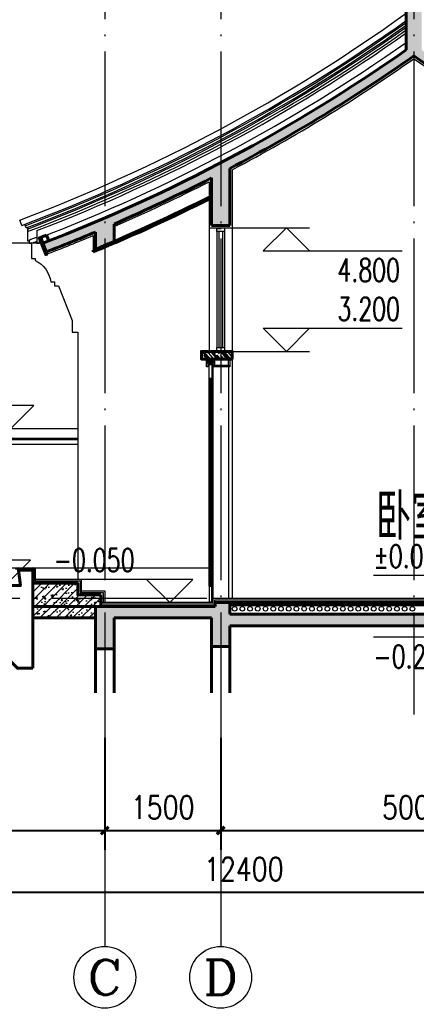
# Model space of a CAD drawing. Extents: x 577108 to 1042908, y 41950 to 81950.
# Drawn here: x 932188 to 937318, y 62595 to 75386 of the extents above; entities that cross this region are included whole.
import ezdxf
from ezdxf.enums import TextEntityAlignment as Align

# ---------------------------------------------------------------- set-up
doc = ezdxf.new("R2010")
doc.units = 0
doc.header["$LTSCALE"] = 1000
doc.header["$MEASUREMENT"] = 0
doc.linetypes.add('DOTE', pattern=[2.42, 2, -0.2, 0.02, -0.2])
doc.linetypes.add('HIDDEN2', pattern=[0.1875, 0.125, -0.0625])
doc.layers.get('0').update_dxf_attribs({"linetype": 'CONTINUOUS', "lineweight": 13})
doc.layers.get('Defpoints').update_dxf_attribs({"linetype": 'CONTINUOUS', "lineweight": 5})
for name, color, linetype, lineweight in [('AXIS', 3, 'CONTINUOUS', 15), ('AXIS_TEXT', 7, 'CONTINUOUS', 20), ('DIM_ELEV', 3, 'CONTINUOUS', 15), ('DOTE', 1, 'DOTE', 0), ('hatch', 8, 'CONTINUOUS', 5), ('L2', 9, 'CONTINUOUS', 15), ('LM-L', 7, 'CONTINUOUS', 15), ('LM-S', 8, 'CONTINUOUS', 5), ('PUB_TEXT', 7, 'CONTINUOUS', 20), ('wall', 2, 'CONTINUOUS', 40), ('姓名', 7, 'CONTINUOUS', 15)]:
    doc.layers.add(name, color=color, linetype=linetype, lineweight=lineweight)
doc.styles.add('_TCH_AXIS', font='COMPLEX', dxfattribs={"bigfont": 'GBCBIG'})
doc.styles.add('_TCH_DIM', font='SIMPLEX', dxfattribs={"bigfont": 'GBCBIG'})
doc.styles.add('COMPLEX', font='COMPLEX')
doc.styles.add('DIM_FONT', font='SIMPLEX.shx', dxfattribs={"width": 0.8, "bigfont": 'hztxt.shx'})
doc.styles.add('HZ', font='romanc.shx', dxfattribs={"width": 0.7, "bigfont": 'hzdx.shx'})
doc.dimstyles.new('DIMN', dxfattribs={"dimtxt": 300, "dimasz": 100, "dimexe": 250, "dimexo": 300, "dimgap": 150, "dimtad": 1, "dimdec": 0, "dimzin": 0, "dimdsep": 46, "dimtxsty": 'DIM_FONT', "dimblk": 'ARCHTICK', "dimcen": 0.09, "dimclrt": 7, "dimazin": 2, "dimtfac": 1, "dimtdec": 0, "dimtix": 1, "dimtmove": 2, "dimatfit": 3, "dimldrblk": 'ARCHTICK', "dimfxl": 0, "dimtolj": 1, "dimtzin": 0, "dimarcsym": 0})
pattern_1 = [(45, (-190875.35, -393083.01), (-53.0330086, 53.0330086), []), (50, (-190875.35, -393083), (215.178055, -18.82564), [22.5, -247.5]), (355, (-190875.35, -393083), (-41.6254, 225.65764), [18, -198]), (100.4514, (-190857.42, -393084.58), (173.552815, 206.831863), [19.122057, -210.342634]), (46.1842, (-190875.35, -393023), (320.172315, -49.655704), [33.75, -371.25]), (96.6356, (-190848.67, -393027.14), (280.39881, 292.23536), [28.68309, -315.5139]), (351.1842, (-190875.35, -393023), (280.39858, 292.23558), [27, -297]), (21, (-190845.35, -393038), (179.072116, -120.785667), [22.5, -247.5]), (326, (-190845.35, -393038), (72.9946, 217.545014), [18, -198]), (71.4514, (-190830.42, -393048.07), (252.06679, 96.75915), [19.122057, -210.342634]), (37.5, (-190875.35, -393083.01), (3.6479566, 99.868156), [0, -195.6, 0, -201, 0, -198.75]), (7.5, (-190875.35, -393083.01), (78.920861, 118.323514), [0, -114.6, 0, -191.1, 0, -75.75]), (327.5, (-190942.25, -393083.01), (160.146731, -6.7664615), [0, -75, 0, -234, 0, -310.5]), (317.5, (-190972.25, -393083), (174.95585, 30.031495), [0, -97.5, 0, -155.4, 0, -220.5])]
pattern_2 = [(135, (930331.082, 72099.919), (-6.629126, 24.306796), [31.25, -6.25, 0, -6.25])]

# ---------------------------------------------------------------- blocks, each defined once
blk = doc.blocks.new('d001')
at = {"color": 8}
for p, q in [((-0.027, -0.009), (-0.012, -0.009)), ((-0.027, -0.01), (-0.012, -0.01)), ((-0.027, -0.012), (-0.012, -0.012)), ((-0.027, -0.013), (-0.012, -0.013)), ((-0.027, -0.015), (-0.012, -0.015)), ((-0.027, -0.018), (-0.012, -0.018)), ((-0.027, -0.021), (-0.012, -0.021)), ((-0.027, -0.025), (-0.012, -0.025)), ((-0.027, -0.035), (-0.012, -0.035)), ((-0.027, -0.039), (-0.012, -0.039)), ((-0.027, -0.042), (-0.012, -0.042)), ((-0.027, -0.045), (-0.012, -0.045)), ((-0.027, -0.047), (-0.012, -0.047)), ((-0.027, -0.048), (-0.012, -0.048)), ((-0.027, -0.05), (-0.012, -0.05)), ((-0.027, -0.051), (-0.012, -0.051)), ((-0.026, -0.008), (-0.012, -0.008)), ((-0.026, -0.052), (-0.012, -0.052)), ((0.003, -0.071), (-0.003, -0.071)), ((0.003, -0.072), (-0.003, -0.072)), ((0.003, -0.073), (-0.003, -0.073)), ((0.003, -0.074), (-0.003, -0.074)), ((0.003, -0.07), (-0.001, -0.07)), ((0.026, -0.008), (0.012, -0.008)), ((0.027, -0.009), (0.012, -0.009)), ((0.027, -0.01), (0.012, -0.01)), ((0.027, -0.012), (0.012, -0.012)), ((0.027, -0.013), (0.012, -0.013)), ((0.027, -0.015), (0.012, -0.015)), ((0.027, -0.018), (0.012, -0.018)), ((0.027, -0.021), (0.012, -0.021)), ((0.027, -0.025), (0.012, -0.025)), ((0.027, -0.035), (0.012, -0.035)), ((0.027, -0.039), (0.012, -0.039)), ((0.027, -0.042), (0.012, -0.042)), ((0.027, -0.045), (0.012, -0.045)), ((0.027, -0.047), (0.012, -0.047)), ((0.027, -0.048), (0.012, -0.048)), ((0.027, -0.05), (0.012, -0.05)), ((0.027, -0.051), (0.012, -0.051)), ((0.026, -0.052), (0.012, -0.052))]:
    blk.add_line(p, q, dxfattribs=at)
at = {"linetype": 'Continuous'}
for p, q in [((-0.012, -0.026), (-0.01, -0.026)), ((-0.012, -0.034), (-0.01, -0.034)), ((0.01, -0.026), (0.012, -0.026)), ((0.01, -0.034), (0.012, -0.034))]:
    blk.add_line(p, q, dxfattribs=at)
for p, q in [((-0.004, -0.066), (-0.004, -0.059)), ((-0.003, -0.059), (-0.003, -0.045)), ((-0.003, -0.074), (-0.003, -0.07)), ((0.003, -0.074), (-0.003, -0.074)), ((0.003, -0.059), (0.003, -0.045)), ((0.003, -0.074), (0.003, -0.07)), ((0.004, -0.066), (0.004, -0.059))]:
    blk.add_line(p, q)
at = {"color": 2}
blk.add_lwpolyline([(-0.008, -0.051), (-0.008, -0.054, -0.414214), (-0.009, -0.055), (-0.032, -0.055, -0.414214), (-0.033, -0.054), (-0.033, 0, -0.414214), (-0.032, 0), (0.032, 0, -0.414214), (0.033, 0), (0.033, -0.054, -0.414214), (0.032, -0.055), (0.009, -0.055, -0.414214), (0.008, -0.054), (0.008, -0.051, -1), (0.011, -0.051), (0.011, -0.052, 0.414214), (0.012, -0.052), (0.027, -0.052), (0.03, -0.05), (0.03, -0.005), (0.027, -0.003), (-0.027, -0.003), (-0.03, -0.005), (-0.03, -0.05), (-0.027, -0.052), (-0.011, -0.052, 0.414214), (-0.011, -0.052), (-0.011, -0.051, -1)], format="xyb", close=True, dxfattribs=at)
for points in [[(-0.025, -0.008), (-0.013, -0.008, -0.414214), (-0.012, -0.009), (-0.012, -0.051, -0.414214), (-0.013, -0.052), (-0.025, -0.052, -0.414214), (-0.027, -0.051), (-0.027, -0.009, -0.414214)], [(-0.01, -0.015, 0.414214), (-0.01, -0.015), (-0.01, -0.045, 0.414214), (-0.01, -0.045), (0.01, -0.045, 0.414214), (0.01, -0.045), (0.01, -0.015, 0.414214), (0.01, -0.015)], [(-0.008, -0.067), (0.008, -0.067, 0.414214), (0.008, -0.066), (0.008, -0.059), (-0.008, -0.059), (-0.008, -0.066, 0.414214)], [(0.025, -0.052, 0.414214), (0.027, -0.051), (0.027, -0.009, 0.414214), (0.025, -0.008), (0.013, -0.008, 0.414214), (0.012, -0.009), (0.012, -0.051, 0.414214), (0.013, -0.052)]]:
    blk.add_lwpolyline(points, format="xyb", close=True)
blk.add_lwpolyline([(0.008, -0.067), (0.008, -0.069, -0.414214), (0.007, -0.07), (-0.007, -0.07, -0.414214), (-0.008, -0.069), (-0.008, -0.067)], format="xyb")
for centre, radius, start, end in [((-0.019, -0.03), 0.00932, 141.7672, 218.2328), ((-0.005, -0.066), 0.0005, 270, 0), ((-0.004, -0.066), 0.0005, 180, 270), ((0.004, -0.066), 0.0005, 270, 0), ((0.005, -0.066), 0.0005, 180, 270), ((0.019, -0.03), 0.00932, 321.7672, 38.2328)]:
    blk.add_arc(centre, radius, start, end)
blk = doc.blocks.new('_ArchTick')
at = {"color": 0, "linetype": 'ByBlock', "const_width": 0.4}
blk.add_lwpolyline([(-0.5, -0.5), (0.5, 0.5)], dxfattribs=at)
blk = doc.blocks.new('*D225')
at = {"layer": 'AXIS', "color": 0, "lineweight": -2, "transparency": 16777216}
for p, q in [((928888, 66095), (928888, 64645)), ((933288, 66095), (933288, 64645)), ((928888, 64895), (933288, 64895))]:
    blk.add_line(p, q, dxfattribs=at)
at = {"layer": 'Defpoints', "color": 0, "transparency": 16777216}
for p in [(928888, 66395), (933288, 66395), (933288, 64895)]:
    blk.add_point(p, dxfattribs=at)
at = {"layer": 'AXIS', "color": 0, "lineweight": -2, "transparency": 16777216, "xscale": 100, "yscale": 100, "zscale": 100, "rotation": 180}
blk.add_blockref('_ArchTick', (928888, 64895), dxfattribs=at)
at = {"layer": 'AXIS', "color": 0, "lineweight": -2, "transparency": 16777216, "xscale": 100, "yscale": 100, "zscale": 100}
blk.add_blockref('_ArchTick', (933288, 64895), dxfattribs=at)
at = {"layer": 'AXIS', "color": 7, "transparency": 16777216, "insert": (931088, 65195), "char_height": 300, "attachment_point": 5, "style": 'DIM_FONT'}
blk.add_mtext('\\A1;4400', dxfattribs=at)
blk = doc.blocks.new('*D226')
at = {"layer": 'AXIS', "color": 0, "lineweight": -2, "transparency": 16777216}
for p, q in [((933288, 66095), (933288, 64645)), ((934788, 66095), (934788, 64645)), ((933288, 64895), (934788, 64895))]:
    blk.add_line(p, q, dxfattribs=at)
at = {"layer": 'Defpoints', "color": 0, "transparency": 16777216}
for p in [(933288, 66395), (934788, 66395), (934788, 64895)]:
    blk.add_point(p, dxfattribs=at)
at = {"layer": 'AXIS', "color": 0, "lineweight": -2, "transparency": 16777216, "xscale": 100, "yscale": 100, "zscale": 100, "rotation": 180}
blk.add_blockref('_ArchTick', (933288, 64895), dxfattribs=at)
at = {"layer": 'AXIS', "color": 0, "lineweight": -2, "transparency": 16777216, "xscale": 100, "yscale": 100, "zscale": 100}
blk.add_blockref('_ArchTick', (934788, 64895), dxfattribs=at)
at = {"layer": 'AXIS', "color": 7, "transparency": 16777216, "insert": (934038, 65195), "char_height": 300, "attachment_point": 5, "style": 'DIM_FONT'}
blk.add_mtext('\\A1;1500', dxfattribs=at)
blk = doc.blocks.new('*D227')
at = {"layer": 'AXIS', "color": 0, "lineweight": -2, "transparency": 16777216}
for p, q in [((934788, 66095), (934788, 64645)), ((939788, 66095), (939788, 64645)), ((934788, 64895), (939788, 64895))]:
    blk.add_line(p, q, dxfattribs=at)
at = {"layer": 'Defpoints', "color": 0, "transparency": 16777216}
for p in [(934788, 66395), (939788, 66395), (939788, 64895)]:
    blk.add_point(p, dxfattribs=at)
at = {"layer": 'AXIS', "color": 0, "lineweight": -2, "transparency": 16777216, "xscale": 100, "yscale": 100, "zscale": 100, "rotation": 180}
blk.add_blockref('_ArchTick', (934788, 64895), dxfattribs=at)
at = {"layer": 'AXIS', "color": 0, "lineweight": -2, "transparency": 16777216, "xscale": 100, "yscale": 100, "zscale": 100}
blk.add_blockref('_ArchTick', (939788, 64895), dxfattribs=at)
at = {"layer": 'AXIS', "color": 7, "transparency": 16777216, "insert": (937288, 65195), "char_height": 300, "attachment_point": 5, "style": 'DIM_FONT'}
blk.add_mtext('\\A1;5000', dxfattribs=at)
blk = doc.blocks.new('*D230')
at = {"layer": 'AXIS', "color": 0, "lineweight": -2, "transparency": 16777216}
for p, q in [((928888, 66095), (928888, 63845)), ((941288, 66095), (941288, 63845)), ((928888, 64095), (941288, 64095))]:
    blk.add_line(p, q, dxfattribs=at)
at = {"layer": 'Defpoints', "color": 0, "transparency": 16777216}
for p in [(928888, 66395), (941288, 66395), (941288, 64095)]:
    blk.add_point(p, dxfattribs=at)
at = {"layer": 'AXIS', "color": 0, "lineweight": -2, "transparency": 16777216, "xscale": 100, "yscale": 100, "zscale": 100, "rotation": 180}
blk.add_blockref('_ArchTick', (928888, 64095), dxfattribs=at)
at = {"layer": 'AXIS', "color": 0, "lineweight": -2, "transparency": 16777216, "xscale": 100, "yscale": 100, "zscale": 100}
blk.add_blockref('_ArchTick', (941288, 64095), dxfattribs=at)
at = {"layer": 'AXIS', "color": 7, "transparency": 16777216, "insert": (935088, 64395), "char_height": 300, "attachment_point": 5, "style": 'DIM_FONT'}
blk.add_mtext('\\A1;12400', dxfattribs=at)
blk = doc.blocks.new('_AXISO')
blk.add_circle((0, 0), 0.5)
at = {"layer": 'AXIS_TEXT', "style": 'COMPLEX', "width": 1.041667}
blk.add_attdef('A', text='', height=0.56, dxfattribs=at).set_placement((-0.25, -0.28), (0.25, -0.28), align=Align.FIT)

msp = doc.modelspace()

# ---------------------------------------------------------------- hatches: boundary and pattern name
at = {"layer": 'hatch'}
h = msp.add_hatch(dxfattribs=at)
h.set_pattern_fill('钢筋混凝土', color=256, scale=30, style=0)
h.set_pattern_definition(pattern_1)
h.paths.add_polyline_path([(937388.3969, 75545.1001), (937188.3969, 75545.1001), (937188.3969, 74995.1001, -0.0607177115), (932488.3969, 72495.1001), (932531.5183, 72383.1155, 0.0077609836), (933168.3969, 72639.7758), (933168.3969, 72417.173, 0.0030451995), (933408.3969, 72517.8316), (933408.3969, 72742.5246, 0.0157579021), (934668.3969, 73338.6736), (934668.3969, 72725.1001), (934908.3969, 72725.1001), (934908.3969, 73463.4838, 0.0315594201), (937288.3969, 74918.6342, 0.0315594201), (939668.3969, 73463.4838), (939668.3969, 72425.1001), (939908.3969, 72425.1001), (939908.3969, 73338.6736, 0.0157579021), (941168.3969, 72742.5246), (941168.3969, 72471.3309), (941408.3969, 72471.3309), (941408.3969, 72639.7758, 0.0077609836), (942045.2755, 72383.1155), (942088.3969, 72495.1001, -0.0607177115), (937388.3969, 74995.1001)])
h = msp.add_hatch(dxfattribs=at)
h.set_pattern_fill('木材', color=256, scale=50, angle=360, style=0)
h.set_pattern_definition([(130, (1934036.933, -106259.155), (-32.404415, 116.4042692), [750, -100, 250, -50]), (130, (1933970.43, -106234.155), (83.081336, 4.443154), [150, -16.5, 300, -37.5]), (130, (1934011.933, -106216.655), (-141.4622897, 220.7049401), [400, -70, 200, -50])])
h.paths.add_polyline_path([(934788.3969, 71095.1001), (934788.3969, 70995.1001), (934538.3969, 70995.1001), (934538.3969, 71095.1001)])
h.paths.add_polyline_path([(934938.3969, 71095.1001), (934938.3969, 70995.1001), (934788.3969, 70995.1001), (934788.3969, 71095.1001), (934838.3969, 71095.1001)])
h = msp.add_hatch(dxfattribs=at)
h.set_pattern_fill('ANSI36', color=256, scale=100, style=0)
h.set_pattern_definition(pattern_2)
h.paths.add_polyline_path([(932143.3969, 68295.1001), (932383.3969, 68295.1001), (932388.3969, 68290.1001), (932388.3969, 68275.1001), (932368.3969, 68275.1001), (932138.3969, 68275.1001), (932138.3969, 68290.1001)])
h = msp.add_hatch(dxfattribs=at)
h.set_pattern_fill('ANSI36', color=256, scale=100, style=0)
h.set_pattern_definition(pattern_2)
h.paths.add_polyline_path([(932368.3969, 68275.1001), (932388.3969, 68275.1001), (932388.3969, 68125.1001), (932368.3969, 68125.1001)])
h = msp.add_hatch(dxfattribs=at)
h.set_pattern_fill('钢筋混凝土', color=256, scale=30, style=0)
h.set_pattern_definition(pattern_1)
h.paths.add_polyline_path([(933238.3969, 67895.1001), (933238.3969, 67945.1001), (932938.3969, 67945.1001), (932938.3969, 68095.1001), (932358.3969, 68095.1001), (932358.3969, 67895.1001)])
h.paths.add_polyline_path([(932358.3969, 67895.1001), (932358.3969, 67795.1001), (933238.3969, 67795.1001), (933238.3969, 67895.1001)])
h = msp.add_hatch(dxfattribs=at)
h.set_pattern_fill('钢筋混凝土', color=256, scale=30, style=0)
h.set_pattern_definition(pattern_1)
h.paths.add_polyline_path([(933168.3969, 67645.1001), (933168.3969, 67795.1001), (932358.3969, 67795.1001), (932358.3969, 67645.1001)])
h = msp.add_hatch(dxfattribs=at)
h.set_pattern_fill('钢筋混凝土', color=256, scale=30, style=0)
h.set_pattern_definition(pattern_1)
h.paths.add_polyline_path([(939668.3969, 67545.1001), (934908.3969, 67545.1001), (934908.3969, 67275.1001), (934668.3969, 67275.1001), (934668.3969, 67645.1001), (933408.3969, 67645.1001), (933408.3969, 67245.1001), (933168.3969, 67245.1001), (933168.3969, 67795.1001), (934718.3969, 67795.1001), (934718.3969, 67845.1001), (934908.3969, 67845.1001), (934908.3969, 67695.1001), (939668.3969, 67695.1001), (939668.3969, 67845.1001), (939858.3969, 67845.1001), (939858.3969, 67760.1001), (942058.3969, 67760.1001), (942058.3969, 67610.1001), (941408.3969, 67610.1001), (941408.3969, 67275.1001), (941168.3969, 67275.1001), (941168.3969, 67610.1001), (939908.3969, 67610.1001), (939908.3969, 67275.1001), (939668.3969, 67275.1001)])

# ---------------------------------------------------------------- linework, layer by layer
for p, q in [((934938.3969, 73445.4047), (934938.3969, 71095.1001)), ((934638.3969, 73289.658), (934638.3969, 71095.1001)), ((934638.3969, 72695.1001), (934938.3969, 72695.1001)), ((933138.3969, 72594.6539), (933138.3969, 72404.8316)), ((934938.3969, 70995.1001), (934938.3969, 67895.1001)), ((934888.3969, 70895.1001), (934888.3969, 67895.1001)), ((934638.3969, 68055.1001), (934673.3969, 68055.1001)), ((934638.3969, 67855.1001), (934638.3969, 67845.1001))]:
    msp.add_line(p, q)
for points in [[(934738.3969, 72685.1001), (934793.3969, 72685.1001), (934793.3969, 72695.1001), (934838.3969, 72695.1001), (934838.3969, 72645.1001), (934738.3969, 72645.1001)], [(934783.3969, 72695.1001), (934783.3969, 72685.1001), (934738.3969, 72685.1001), (934738.3969, 72695.1001)], [(934838.3969, 71145.1001), (934838.3969, 71095.1001), (934738.3969, 71095.1001), (934738.3969, 71145.1001)], [(934838.3969, 71145.1001), (934838.3969, 71095.1001), (934738.3969, 71095.1001), (934738.3969, 71145.1001)], [(934888.3969, 70895.1001), (934688.3969, 70895.1001), (934688.3969, 70915.1001), (934888.3969, 70915.1001)], [(934638.3969, 70745.1001), (934643.3969, 70725.1001), (934650.8969, 70725.1001), (934650.8969, 70745.1001)], [(934673.3969, 70745.1001), (934668.3969, 70725.1001), (934660.8969, 70725.1001), (934660.8969, 70745.1001)], [(934638.3969, 68055.1001), (934643.3969, 68075.1001), (934650.8969, 68075.1001), (934650.8969, 68055.1001)], [(934673.3969, 68055.1001), (934668.3969, 68075.1001), (934660.8969, 68075.1001), (934660.8969, 68055.1001)]]:
    msp.add_lwpolyline(points, close=True)
for points in [[(934623.3969, 70995.1001), (934623.3969, 70895.1001), (934603.3969, 70895.1001), (934603.3969, 70995.1001)], [(934708.3969, 70995.1001), (934708.3969, 70915.1001), (934688.3969, 70915.1001), (934688.3969, 70995.1001)], [(934908.3969, 70995.1001), (934908.3969, 70895.1001), (934888.3969, 70895.1001), (934888.3969, 70995.1001)], [(934638.3969, 70745.1001), (934638.3969, 70925.1001), (934673.3969, 70925.1001), (934673.3969, 70745.1001)], [(934638.3969, 68055.1001), (934638.3969, 67855.1001), (934673.3969, 67855.1001), (934673.3969, 68055.1001)], [(939888.3969, 67760.1001), (939888.3969, 67895.1001), (934688.3969, 67895.1001), (934688.3969, 67845.1001), (933238.3969, 67845.1001)], [(939868.3969, 67760.1001), (939868.3969, 67875.1001), (934708.3969, 67875.1001), (934708.3969, 67825.1001), (933238.3969, 67825.1001)]]:
    msp.add_lwpolyline(points)
for centre in [(934968.3969, 67765.1001), (935068.3969, 67765.1001), (935168.3969, 67765.1001), (935268.3969, 67765.1001), (935368.3969, 67765.1001), (935468.3969, 67765.1001), (935568.3969, 67765.1001), (935668.3969, 67765.1001), (935768.3969, 67765.1001), (935868.3969, 67765.1001), (935968.3969, 67765.1001), (936068.3969, 67765.1001), (936168.3969, 67765.1001), (936268.3969, 67765.1001), (936368.3969, 67765.1001), (936468.3969, 67765.1001), (936568.3969, 67765.1001), (936668.3969, 67765.1001), (936768.3969, 67765.1001), (936868.3969, 67765.1001), (936968.3969, 67765.1001), (937068.3969, 67765.1001), (937168.3969, 67765.1001), (937268.3969, 67765.1001)]:
    msp.add_circle(centre, 30)
for centre, radius, start, end in [((924583.527, 93024.4355), 22148.6292, 297.87326692, 305.00296274), ((949993.9852, 93025.606), 22150, 234.99725225, 242.12650629), ((924582.8086, 93025.606), 22150, 293.48109274, 296.99912529), ((924583.527, 93024.4355), 22148.6292, 291.05932471, 292.72125678)]:
    msp.add_arc(centre, radius, start, end)
at = {"layer": 'AXIS'}
for p, q in [((933288.3969, 66395.1001), (933288.3969, 63395.1001)), ((934788.3969, 66395.1001), (934788.3969, 63395.1001))]:
    msp.add_line(p, q, dxfattribs=at)
at = {"layer": 'DIM_ELEV'}
for p, q in [((934938.3969, 72695.1001), (935938.3969, 72695.1001)), ((935638.3969, 72695.1001), (935338.3969, 72395.1001)), ((935638.3969, 72695.1001), (935938.3969, 72395.1001)), ((932488.3969, 72495.1001), (926938.3969, 72495.1001)), ((935338.3969, 72395.1001), (937138.3969, 72395.1001)), ((935638.3969, 71095.1001), (935338.3969, 71395.1001)), ((935338.3969, 71395.1001), (937138.3969, 71395.1001)), ((935638.3969, 71095.1001), (935938.3969, 71395.1001)), ((934938.3969, 71095.1001), (935938.3969, 71095.1001)), ((932372.17, 70395.1355), (930572.17, 70395.1355)), ((932072.17, 70095.1355), (932372.17, 70395.1355)), ((932327.814, 68395.1001), (930527.814, 68395.1001)), ((932027.814, 68095.1001), (932327.814, 68395.1001)), ((938566.0562, 68195.1001), (936766.0562, 68195.1001)), ((934429.741, 68145.1001), (932629.741, 68145.1001)), ((934129.741, 67845.1001), (933829.741, 68145.1001)), ((934129.741, 67845.1001), (934429.741, 68145.1001)), ((938566.0562, 67395.1001), (936766.0562, 67395.1001))]:
    msp.add_line(p, q, dxfattribs=at)
at = {"layer": 'DOTE'}
for p, q in [((933288.3969, 77395.1001), (933288.3969, 66395.1001)), ((934788.3969, 77395.1001), (934788.3969, 66395.1001)), ((937288.3969, 77395.1001), (937288.3969, 66395.1001)), ((944288.3969, 67895.1001), (927057.0729, 67895.1001))]:
    msp.add_line(p, q, dxfattribs=at)
at = {"layer": 'hatch'}
for p, q in [((934738.3969, 72645.1001), (934738.3969, 71145.1001)), ((934763.3969, 72645.1001), (934763.3969, 71145.1001)), ((934813.3969, 72645.1001), (934813.3969, 71145.1001)), ((934838.3969, 72645.1001), (934838.3969, 71145.1001)), ((934688.3969, 70995.1001), (934688.3969, 67895.1001)), ((934638.3969, 68055.1001), (934638.3969, 70745.1001)), ((934673.3969, 68055.1001), (934673.3969, 70745.1001)), ((934643.3969, 70725.1001), (934643.3969, 68075.1001)), ((934668.3969, 70725.1001), (934668.3969, 68075.1001)), ((929713.3969, 70095.1027), (932938.3385, 70094.9886)), ((929663.3969, 69973.8565), (932938.3332, 69973.8565)), ((929663.3969, 69956.536), (932938.3332, 69956.536)), ((929663.3969, 69895.1001), (932938.3332, 69895.1001))]:
    msp.add_line(p, q, dxfattribs=at)
msp.add_lwpolyline([(934673.3959, 70745.1001), (934638.3969, 70745.1001)], dxfattribs=at)
msp.add_lwpolyline([(934650.8969, 68056.1001), (934650.8969, 70744.1001), (934660.8969, 70744.1001), (934660.8969, 68056.1001)], close=True, dxfattribs=at)
at = {"layer": 'L2'}
for p, q in [((932988.3969, 67995.1001), (933288.3969, 67995.1001)), ((932988.3969, 67975.1001), (933268.3969, 67975.1001)), ((933268.3969, 67975.1001), (933268.3969, 67845.1001)), ((933288.3969, 67995.1001), (933288.3969, 67845.1001))]:
    msp.add_line(p, q, dxfattribs=at)
for points in [[(932388.3969, 68290.1001), (932388.3969, 68275.1001), (932138.3969, 68275.1001), (932138.3969, 68290.1001), (932143.3969, 68295.1001), (932383.3969, 68295.1001)], [(932368.3969, 68125.1001), (932368.3969, 68275.1001), (932388.3969, 68275.1001), (932388.3969, 68125.1001)]]:
    msp.add_lwpolyline(points, close=True, dxfattribs=at)
msp.add_lwpolyline([(932388.3969, 68125.1001), (932968.3969, 68125.1001), (932968.3969, 67975.1001), (932988.3969, 67975.1001), (932988.3969, 68145.1001), (932388.3969, 68145.1001)], dxfattribs=at)
at = {"layer": 'LM-L'}
for p, q in [((932408.7148, 72657.3073), (932408.7148, 72495.1001)), ((932438.7148, 72561.7076), (932438.7148, 72495.1001)), ((932408.7148, 72495.1001), (932438.7148, 72495.1001))]:
    msp.add_line(p, q, dxfattribs=at)
for radius, start, end in [(21820, 291.01777007, 305.28949557), (21920, 291.00134596, 305.10470661)]:
    msp.add_arc((924582.8086, 93025.606), radius, start, end, dxfattribs=at)
at = {"layer": 'LM-S'}
for p, q in [((932214.7894, 72724.8972), (932188.3969, 72795.1001)), ((932269.813, 72692.2058), (932252.1319, 72738.9752)), ((932288.3969, 72677.8537), (932288.3969, 72525.1001)), ((932288.4659, 72699.2673), (932295.5555, 72680.5661)), ((932308.3969, 72535.7495), (932308.3969, 72495.1001)), ((932288.3969, 72525.1001), (932308.3969, 72525.1001)), ((932308.3969, 72495.1001), (932342.29, 72495.1001)), ((929663.3969, 68295.1001), (934638.3969, 68295.1001))]:
    msp.add_line(p, q, dxfattribs=at)
msp.add_lwpolyline([(932338.3969, 72495.1001), (932338.3969, 72295.1001), (932388.3969, 72295.1001), (932388.3969, 72270.1001, -0.2592016427), (932588.3969, 71995.1001), (932638.3969, 71995.1001), (932638.3969, 71945.1001), (932688.3969, 71945.1001), (932868.3969, 71495.1001), (932868.3969, 71345.1001), (932938.3969, 71345.1001), (932938.2836, 68145.1001)], format="xyb", dxfattribs=at)
for radius, start, end in [(21612.9208, 290.60357584, 305.67897426), (21687.9208, 290.60357584, 305.53683493), (21707.9208, 290.709006, 305.49913932), (21737.9208, 290.709006, 305.44275897), (21757.9208, 290.74141694, 305.4052803), (21787.9208, 290.71154423, 305.34922387), (21897.9208, 290.65867668, 290.93945614), (21947.9208, 290.70402847, 290.88951817)]:
    msp.add_arc((924582.8086, 93025.606), radius, start, end, dxfattribs=at)
at = {"layer": 'wall'}
for p, q in [((937188.3969, 75545.1001), (937188.3969, 74995.1001)), ((934908.3969, 72725.1001), (934908.3969, 73463.4838)), ((934668.3969, 73338.6736), (934668.3969, 72725.1001)), ((933408.3969, 72517.8316), (933408.3969, 72742.5246)), ((934668.3969, 72725.1001), (934908.3969, 72725.1001)), ((932459.6493, 72569.7564), (932531.5183, 72383.1155)), ((932533.9821, 72598.5347), (932563.001, 72523.9834)), ((933168.3969, 72639.7758), (933168.3969, 72417.173)), ((933138.3969, 72404.8316), (933138.3969, 72383.2139)), ((933238.3969, 67945.1001), (933238.3969, 67795.1001)), ((934718.3969, 67795.1001), (932358.3969, 67795.1001)), ((933168.3969, 67795.1001), (933168.3969, 66675.1001)), ((939858.3969, 67845.1001), (934718.3969, 67845.1001)), ((934718.3969, 67845.1001), (934718.3969, 67795.1001)), ((934908.3969, 67845.1001), (934908.3969, 67695.1001)), ((939668.3969, 67815.1001), (934908.3969, 67815.1001)), ((939668.3969, 67695.1001), (934908.3969, 67695.1001)), ((933168.3969, 67645.1001), (932358.3969, 67645.1001)), ((934668.3969, 67645.1001), (933408.3969, 67645.1001)), ((933408.3969, 66675.1001), (933408.3969, 67645.1001)), ((934668.3969, 66675.1001), (934668.3969, 67645.1001)), ((939668.3969, 67545.1001), (934908.3969, 67545.1001)), ((934908.3969, 67545.1001), (934908.3969, 66675.1001)), ((933168.3969, 67245.1001), (933408.3969, 67245.1001)), ((934908.3969, 67275.1001), (934668.3969, 67275.1001))]:
    msp.add_line(p, q, dxfattribs=at)
for points in [[(932459.6493, 72569.7564), (932440.9852, 72562.5695), (932523.6313, 72347.9409), (932542.2954, 72355.1278)], [(934938.3969, 70995.1001), (934538.3969, 70995.1001), (934538.3969, 71095.1001), (934938.3969, 71095.1001), (934938.3969, 70995.1001)]]:
    msp.add_lwpolyline(points, close=True, dxfattribs=at)
at = {"layer": 'wall', "linetype": 'HIDDEN2', "const_width": 3}
msp.add_lwpolyline([(930113.3969, 67965.1001), (930113.3969, 68270.1001), (930213.3969, 68270.1001), (930213.3969, 67320.1001), (931815.8567, 67320.1001), (931764.165, 67870.1001), (931992.0657, 67870.1001), (931964.5932, 68070.1001), (932192.0657, 68070.1001), (932164.5932, 68270.1001), (932363.3969, 68270.1001), (932363.3969, 68095.1001)], dxfattribs=at)
at = {"layer": 'wall'}
for points in [[(931821.3486, 67315.1001), (931769.6569, 67865.1001), (931997.7995, 67865.1001), (931970.327, 68065.1001), (932197.7995, 68065.1001), (932170.327, 68265.1001), (932358.3969, 68265.1001), (932358.3969, 66995.1001)], [(932358.3969, 68095.1001), (932938.3969, 68095.1001), (932938.3969, 67945.1001), (933238.3969, 67945.1001)], [(930368.3969, 67145.1001), (932008.3969, 67145.1001), (932158.3969, 66995.1001), (932358.3969, 66995.1001)]]:
    msp.add_lwpolyline(points, dxfattribs=at)
for centre, radius, start, end in [((924582.8086, 93025.606), 22000, 291.05997085, 304.95838256), ((924582.8086, 93025.606), 22120, 297.82669607, 305.05718249), ((949993.9852, 93025.606), 22120, 234.94281751, 242.17330393), ((924582.8086, 93025.606), 22120, 293.51485443, 297.1260007), ((925024.76, 92170.4623), 21366.1241, 292.3177667, 296.83044201), ((925024.76, 92170.4623), 21386.1241, 292.29577337, 296.80334319), ((924582.8086, 93025.606), 21920, 291.05997085, 291.2683196), ((924582.8086, 93025.606), 22120, 291.05997085, 292.83862158)]:
    msp.add_arc(centre, radius, start, end, dxfattribs=at)

# ---------------------------------------------------------------- block references
at = {"xscale": 1000, "yscale": 1000, "zscale": 1000}
msp.add_blockref('d001', (934655.8969, 70995.1001), dxfattribs=at)
at = {"layer": 'AXIS'}
ref = msp.add_blockref('_AXISO', (933288.3969, 62995.1001), dxfattribs=dict(at, xscale=800, yscale=800, zscale=800))
ref.add_attrib('A', 'C', dxfattribs={"layer": 'AXIS_TEXT', "height": 452.5483, "style": '_TCH_AXIS', "width": 1.4}).set_placement((933062.1227, 62768.8259), (933514.6711, 62768.8259), align=Align.FIT)
ref = msp.add_blockref('_AXISO', (934788.3969, 62995.1001), dxfattribs=dict(at, xscale=800, yscale=800, zscale=800))
ref.add_attrib('A', 'D', dxfattribs={"layer": 'AXIS_TEXT', "height": 452.5483, "style": '_TCH_AXIS', "width": 1.235294}).set_placement((934562.1227, 62768.8259), (935014.6711, 62768.8259), align=Align.FIT)

# ---------------------------------------------------------------- texts
at = {"layer": 'PUB_TEXT', "style": '_TCH_DIM', "width": 0.705882}
for s, p in [('4.800', (936298.3969, 71997.6001)), ('3.200', (936298.3969, 71495.1001)), ('%%P0.000', (936766.0562, 68295.1001)), ('-0.050', (932629.741, 68245.1001)), ('-0.200', (936766.0562, 66997.6001))]:
    msp.add_text(s, height=297.5, dxfattribs=at).set_placement(p)
at = {"layer": '姓名', "style": 'HZ', "width": 0.8}
msp.add_text('卧室', height=600, dxfattribs=at).set_placement((936796.4088, 68654.1139))

# ---------------------------------------------------------------- dimensions: what is measured, and where the dimension line sits
at = {"layer": 'AXIS'}
for p1, p2, distance, picture, middle in [((928888.3969, 66395.1001), (933288.3969, 66395.1001), -1500, '*D225', (931088.3969, 65195.1001)), ((928888.3969, 66395.1001), (941288.3969, 66395.1001), -2300, '*D230', (935088.3969, 64395.1001)), ((933288.3969, 66395.1001), (934788.3969, 66395.1001), -1500, '*D226', (934038.3969, 65195.1001)), ((934788.3969, 66395.1001), (939788.3969, 66395.1001), -1500, '*D227', (937288.3969, 65195.1001))]:
    dim = msp.add_aligned_dim(p1=p1, p2=p2, distance=distance, dimstyle='DIMN', dxfattribs=at)
    dim.commit()
    dim.dimension.update_dxf_attribs({"geometry": picture, "text_midpoint": middle})

doc.saveas('drawing.dxf')
